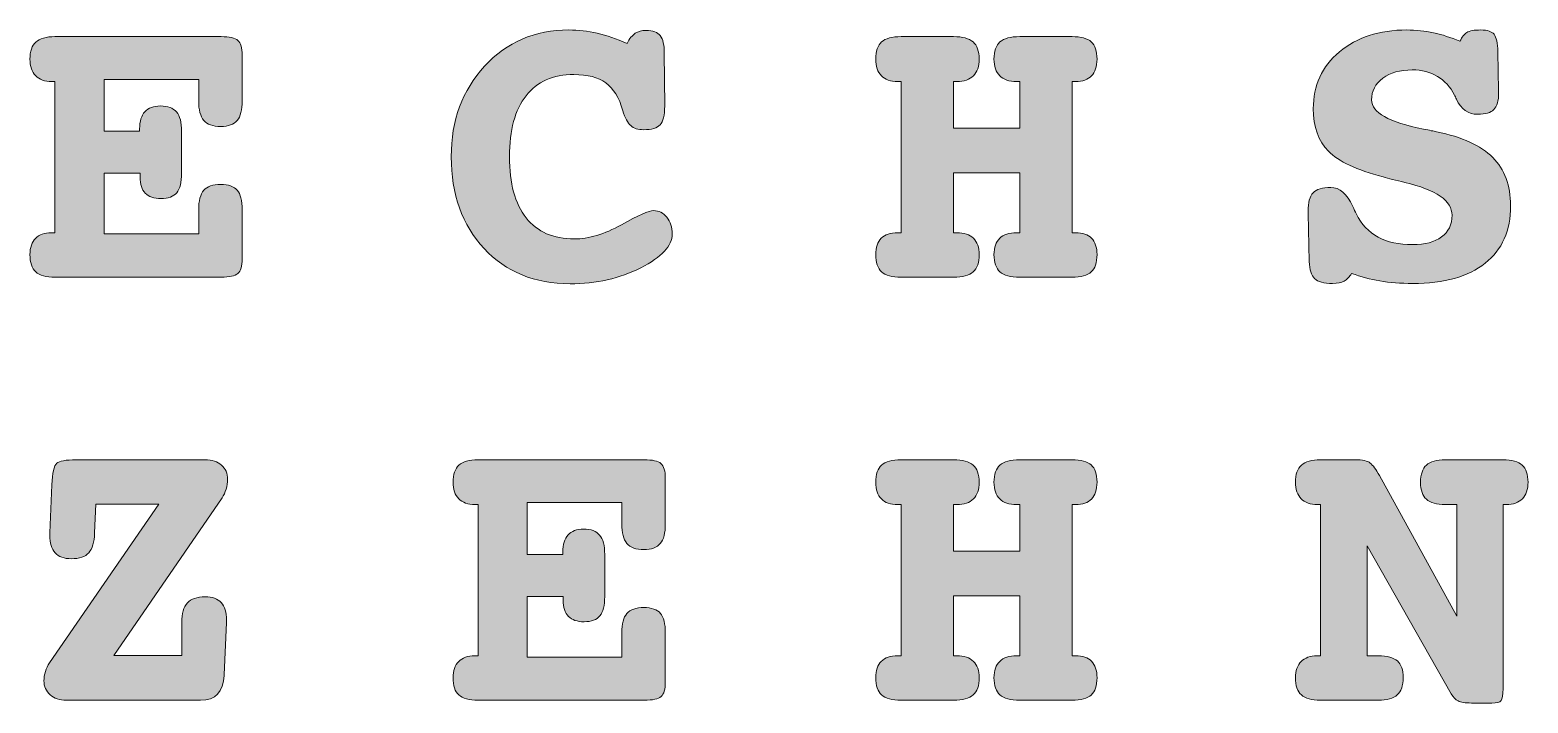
# Model space of a CAD drawing. Header units: inches. Extents: x 2 to 119, y -59 to -2.
# Drawn here: x 92.61 to 119.34, y -59.05 to -47.04 of the extents above; entities that cross this region are included whole.
import ezdxf

# ---------------------------------------------------------------- set-up
doc = ezdxf.new("R2010")
doc.units = ezdxf.units.IN
doc.header["$MEASUREMENT"] = 0
doc.layers.add('Ebene 1', color=7, linetype='Continuous')

# ---------------------------------------------------------------- blocks, each defined once
blk = doc.blocks.new('block 2')
at = {"layer": 'Ebene 1', "true_color": 0xffffff}
h = blk.add_hatch(color=7, dxfattribs=at)
h.dxf.hatch_style = 2
edge = h.paths.add_edge_path()
edge.add_spline(control_points=[(96.018, -47.164), (96.165, -47.164), (96.264, -47.186), (96.317, -47.231), (96.368, -47.276), (96.394, -47.364), (96.394, -47.497), (96.394, -47.497), (96.394, -48.307), (96.394, -48.307), (96.394, -48.471), (96.364, -48.589), (96.304, -48.66), (96.244, -48.731), (96.146, -48.766), (96.011, -48.766), (95.871, -48.766), (95.77, -48.731), (95.709, -48.658), (95.647, -48.586), (95.617, -48.469), (95.617, -48.307), (95.617, -48.307), (95.617, -47.927), (95.617, -47.927), (95.617, -47.927), (93.931, -47.927), (93.931, -47.927), (93.931, -47.927), (93.931, -48.853), (93.931, -48.853), (93.931, -48.853), (94.564, -48.853), (94.564, -48.853), (94.564, -48.853), (94.564, -48.81), (94.564, -48.81), (94.564, -48.675), (94.595, -48.573), (94.657, -48.504), (94.72, -48.436), (94.813, -48.401), (94.936, -48.401), (95.067, -48.401), (95.162, -48.437), (95.222, -48.508), (95.282, -48.579), (95.313, -48.694), (95.313, -48.853), (95.313, -48.853), (95.313, -49.602), (95.313, -49.602), (95.313, -49.764), (95.284, -49.879), (95.226, -49.949), (95.168, -50.019), (95.074, -50.054), (94.943, -50.054), (94.821, -50.054), (94.728, -50.022), (94.665, -49.958), (94.602, -49.895), (94.571, -49.797), (94.571, -49.667), (94.571, -49.667), (94.571, -49.602), (94.571, -49.602), (94.571, -49.602), (93.931, -49.602), (93.931, -49.602), (93.931, -49.602), (93.931, -50.684), (93.931, -50.684), (93.931, -50.684), (95.617, -50.684), (95.617, -50.684), (95.617, -50.684), (95.617, -50.253), (95.617, -50.253), (95.617, -50.092), (95.647, -49.976), (95.709, -49.906), (95.77, -49.836), (95.871, -49.801), (96.011, -49.801), (96.148, -49.801), (96.246, -49.835), (96.306, -49.904), (96.365, -49.973), (96.394, -50.089), (96.394, -50.253), (96.394, -50.253), (96.394, -51.129), (96.394, -51.129), (96.394, -51.259), (96.369, -51.346), (96.318, -51.389), (96.268, -51.433), (96.167, -51.454), (96.018, -51.454), (96.018, -51.454), (93.052, -51.454), (93.052, -51.454), (92.893, -51.454), (92.778, -51.423), (92.71, -51.36), (92.641, -51.297), (92.607, -51.195), (92.607, -51.053), (92.607, -50.927), (92.64, -50.831), (92.706, -50.763), (92.772, -50.696), (92.867, -50.662), (92.99, -50.662), (92.99, -50.662), (93.052, -50.662), (93.052, -50.662), (93.052, -50.662), (93.052, -47.964), (93.052, -47.964), (93.052, -47.964), (92.998, -47.964), (92.998, -47.964), (92.872, -47.964), (92.776, -47.929), (92.708, -47.86), (92.641, -47.792), (92.607, -47.694), (92.607, -47.565), (92.607, -47.426), (92.641, -47.324), (92.712, -47.26), (92.781, -47.196), (92.895, -47.164), (93.052, -47.164), (93.052, -47.164), (96.018, -47.164), (96.018, -47.164)], knot_values=[0, 0, 0, 0, 1, 1, 1, 2, 2, 2, 3, 3, 3, 4, 4, 4, 5, 5, 5, 6, 6, 6, 7, 7, 7, 8, 8, 8, 9, 9, 9, 10, 10, 10, 11, 11, 11, 12, 12, 12, 13, 13, 13, 14, 14, 14, 15, 15, 15, 16, 16, 16, 17, 17, 17, 18, 18, 18, 19, 19, 19, 20, 20, 20, 21, 21, 21, 22, 22, 22, 23, 23, 23, 24, 24, 24, 25, 25, 25, 26, 26, 26, 27, 27, 27, 28, 28, 28, 29, 29, 29, 30, 30, 30, 31, 31, 31, 32, 32, 32, 33, 33, 33, 34, 34, 34, 35, 35, 35, 36, 36, 36, 37, 37, 37, 38, 38, 38, 39, 39, 39, 40, 40, 40, 41, 41, 41, 42, 42, 42, 43, 43, 43, 44, 44, 44, 45, 45, 45, 46, 46, 46, 46], degree=3, periodic=1)
h = blk.add_hatch(color=7, dxfattribs=at)
h.dxf.hatch_style = 2
edge = h.paths.add_edge_path()
edge.add_spline(control_points=[(103.26, -47.284), (103.305, -47.199), (103.354, -47.139), (103.405, -47.104), (103.455, -47.069), (103.52, -47.052), (103.6, -47.052), (103.72, -47.052), (103.805, -47.083), (103.853, -47.146), (103.901, -47.209), (103.925, -47.314), (103.925, -47.461), (103.925, -47.461), (103.932, -48.401), (103.932, -48.401), (103.932, -48.568), (103.905, -48.68), (103.851, -48.737), (103.797, -48.795), (103.699, -48.824), (103.556, -48.824), (103.458, -48.824), (103.38, -48.8), (103.325, -48.752), (103.269, -48.704), (103.222, -48.615), (103.184, -48.485), (103.119, -48.253), (103.018, -48.088), (102.882, -47.989), (102.745, -47.89), (102.556, -47.84), (102.312, -47.84), (101.94, -47.84), (101.656, -47.966), (101.458, -48.217), (101.26, -48.468), (101.162, -48.83), (101.162, -49.306), (101.162, -49.781), (101.261, -50.144), (101.46, -50.396), (101.659, -50.648), (101.945, -50.774), (102.319, -50.774), (102.575, -50.774), (102.855, -50.69), (103.159, -50.521), (103.462, -50.352), (103.654, -50.268), (103.734, -50.268), (103.828, -50.268), (103.907, -50.308), (103.97, -50.387), (104.034, -50.467), (104.067, -50.566), (104.067, -50.684), (104.067, -50.896), (103.879, -51.097), (103.504, -51.288), (103.129, -51.478), (102.709, -51.573), (102.244, -51.573), (101.611, -51.573), (101.1, -51.364), (100.71, -50.944), (100.319, -50.525), (100.123, -49.978), (100.123, -49.306), (100.123, -48.659), (100.322, -48.121), (100.719, -47.69), (101.115, -47.26), (101.616, -47.045), (102.221, -47.045), (102.39, -47.045), (102.559, -47.064), (102.728, -47.104), (102.897, -47.144), (103.074, -47.204), (103.26, -47.284)], knot_values=[0, 0, 0, 0, 1, 1, 1, 2, 2, 2, 3, 3, 3, 4, 4, 4, 5, 5, 5, 6, 6, 6, 7, 7, 7, 8, 8, 8, 9, 9, 9, 10, 10, 10, 11, 11, 11, 12, 12, 12, 13, 13, 13, 14, 14, 14, 15, 15, 15, 16, 16, 16, 17, 17, 17, 18, 18, 18, 19, 19, 19, 20, 20, 20, 21, 21, 21, 22, 22, 22, 23, 23, 23, 24, 24, 24, 25, 25, 25, 26, 26, 26, 27, 27, 27, 27], degree=3, periodic=1)
h = blk.add_hatch(color=7, dxfattribs=at)
h.dxf.hatch_style = 2
edge = h.paths.add_edge_path()
edge.add_spline(control_points=[(110.266, -48.795), (110.266, -48.795), (110.266, -47.964), (110.266, -47.964), (110.266, -47.964), (110.209, -47.964), (110.209, -47.964), (110.078, -47.964), (109.978, -47.93), (109.91, -47.862), (109.841, -47.795), (109.807, -47.696), (109.807, -47.565), (109.807, -47.423), (109.843, -47.321), (109.914, -47.258), (109.985, -47.195), (110.102, -47.164), (110.266, -47.164), (110.266, -47.164), (111.199, -47.164), (111.199, -47.164), (111.361, -47.164), (111.476, -47.195), (111.543, -47.256), (111.611, -47.318), (111.645, -47.421), (111.645, -47.565), (111.645, -47.698), (111.612, -47.798), (111.547, -47.864), (111.482, -47.93), (111.386, -47.964), (111.261, -47.964), (111.261, -47.964), (111.199, -47.964), (111.199, -47.964), (111.199, -47.964), (111.199, -50.662), (111.199, -50.662), (111.199, -50.662), (111.261, -50.662), (111.261, -50.662), (111.389, -50.662), (111.485, -50.695), (111.549, -50.76), (111.613, -50.825), (111.645, -50.922), (111.645, -51.053), (111.645, -51.197), (111.611, -51.301), (111.543, -51.362), (111.476, -51.424), (111.361, -51.454), (111.199, -51.454), (111.199, -51.454), (110.266, -51.454), (110.266, -51.454), (110.102, -51.454), (109.985, -51.423), (109.914, -51.36), (109.843, -51.297), (109.807, -51.195), (109.807, -51.053), (109.807, -50.925), (109.841, -50.828), (109.91, -50.761), (109.978, -50.695), (110.078, -50.662), (110.209, -50.662), (110.209, -50.662), (110.266, -50.662), (110.266, -50.662), (110.266, -50.662), (110.266, -49.595), (110.266, -49.595), (110.266, -49.595), (109.083, -49.595), (109.083, -49.595), (109.083, -49.595), (109.083, -50.662), (109.083, -50.662), (109.083, -50.662), (109.141, -50.662), (109.141, -50.662), (109.272, -50.662), (109.371, -50.695), (109.44, -50.761), (109.509, -50.828), (109.543, -50.925), (109.543, -51.053), (109.543, -51.195), (109.507, -51.297), (109.436, -51.36), (109.365, -51.423), (109.247, -51.454), (109.083, -51.454), (109.083, -51.454), (108.151, -51.454), (108.151, -51.454), (107.986, -51.454), (107.87, -51.423), (107.801, -51.36), (107.732, -51.297), (107.698, -51.195), (107.698, -51.053), (107.698, -50.925), (107.731, -50.828), (107.796, -50.761), (107.861, -50.695), (107.958, -50.662), (108.088, -50.662), (108.088, -50.662), (108.151, -50.662), (108.151, -50.662), (108.151, -50.662), (108.151, -47.964), (108.151, -47.964), (108.151, -47.964), (108.088, -47.964), (108.088, -47.964), (107.961, -47.964), (107.864, -47.93), (107.798, -47.862), (107.731, -47.795), (107.698, -47.696), (107.698, -47.565), (107.698, -47.423), (107.732, -47.321), (107.801, -47.258), (107.87, -47.195), (107.986, -47.164), (108.151, -47.164), (108.151, -47.164), (109.083, -47.164), (109.083, -47.164), (109.245, -47.164), (109.362, -47.195), (109.434, -47.258), (109.506, -47.321), (109.543, -47.423), (109.543, -47.565), (109.543, -47.696), (109.509, -47.795), (109.44, -47.862), (109.371, -47.93), (109.272, -47.964), (109.141, -47.964), (109.141, -47.964), (109.083, -47.964), (109.083, -47.964), (109.083, -47.964), (109.083, -48.795), (109.083, -48.795), (109.083, -48.795), (110.266, -48.795), (110.266, -48.795)], knot_values=[0, 0, 0, 0, 1, 1, 1, 2, 2, 2, 3, 3, 3, 4, 4, 4, 5, 5, 5, 6, 6, 6, 7, 7, 7, 8, 8, 8, 9, 9, 9, 10, 10, 10, 11, 11, 11, 12, 12, 12, 13, 13, 13, 14, 14, 14, 15, 15, 15, 16, 16, 16, 17, 17, 17, 18, 18, 18, 19, 19, 19, 20, 20, 20, 21, 21, 21, 22, 22, 22, 23, 23, 23, 24, 24, 24, 25, 25, 25, 26, 26, 26, 27, 27, 27, 28, 28, 28, 29, 29, 29, 30, 30, 30, 31, 31, 31, 32, 32, 32, 33, 33, 33, 34, 34, 34, 35, 35, 35, 36, 36, 36, 37, 37, 37, 38, 38, 38, 39, 39, 39, 40, 40, 40, 41, 41, 41, 42, 42, 42, 43, 43, 43, 44, 44, 44, 45, 45, 45, 46, 46, 46, 47, 47, 47, 48, 48, 48, 49, 49, 49, 50, 50, 50, 51, 51, 51, 52, 52, 52, 52], degree=3, periodic=1)
h = blk.add_hatch(color=7, dxfattribs=at)
h.dxf.hatch_style = 2
edge = h.paths.add_edge_path()
edge.add_spline(control_points=[(116.188, -51.389), (116.149, -51.452), (116.105, -51.497), (116.054, -51.525), (116.004, -51.552), (115.935, -51.567), (115.848, -51.567), (115.694, -51.567), (115.587, -51.538), (115.528, -51.481), (115.469, -51.425), (115.437, -51.323), (115.432, -51.176), (115.432, -51.176), (115.411, -50.322), (115.411, -50.322), (115.411, -50.322), (115.411, -50.282), (115.411, -50.282), (115.411, -50.125), (115.44, -50.015), (115.501, -49.951), (115.561, -49.887), (115.666, -49.855), (115.816, -49.855), (115.972, -49.855), (116.102, -49.967), (116.207, -50.192), (116.233, -50.247), (116.253, -50.291), (116.268, -50.322), (116.364, -50.51), (116.495, -50.649), (116.66, -50.74), (116.825, -50.83), (117.031, -50.875), (117.277, -50.875), (117.498, -50.875), (117.671, -50.83), (117.794, -50.738), (117.917, -50.646), (117.979, -50.517), (117.979, -50.351), (117.979, -50.093), (117.699, -49.898), (117.139, -49.765), (116.975, -49.727), (116.845, -49.694), (116.749, -49.667), (116.279, -49.544), (115.954, -49.391), (115.774, -49.208), (115.594, -49.025), (115.504, -48.772), (115.504, -48.448), (115.504, -48.036), (115.659, -47.699), (115.969, -47.437), (116.279, -47.175), (116.68, -47.045), (117.172, -47.045), (117.336, -47.045), (117.495, -47.062), (117.649, -47.095), (117.804, -47.129), (117.961, -47.18), (118.12, -47.247), (118.156, -47.17), (118.198, -47.117), (118.245, -47.088), (118.291, -47.059), (118.374, -47.045), (118.493, -47.045), (118.611, -47.045), (118.69, -47.071), (118.729, -47.122), (118.769, -47.174), (118.791, -47.277), (118.797, -47.432), (118.797, -47.432), (118.811, -48.126), (118.811, -48.126), (118.811, -48.126), (118.811, -48.166), (118.811, -48.166), (118.811, -48.309), (118.782, -48.408), (118.726, -48.465), (118.669, -48.521), (118.573, -48.549), (118.438, -48.549), (118.267, -48.549), (118.14, -48.46), (118.059, -48.282), (118.044, -48.251), (118.032, -48.225), (118.022, -48.206), (117.947, -48.061), (117.846, -47.95), (117.718, -47.873), (117.59, -47.796), (117.441, -47.757), (117.27, -47.757), (117.053, -47.757), (116.877, -47.807), (116.743, -47.907), (116.61, -48.007), (116.543, -48.136), (116.543, -48.293), (116.543, -48.517), (116.852, -48.691), (117.472, -48.814), (117.576, -48.835), (117.653, -48.851), (117.704, -48.861), (118.16, -48.954), (118.493, -49.108), (118.706, -49.32), (118.918, -49.532), (119.024, -49.819), (119.024, -50.181), (119.024, -50.625), (118.873, -50.966), (118.572, -51.207), (118.27, -51.446), (117.839, -51.567), (117.277, -51.567), (117.06, -51.567), (116.865, -51.552), (116.693, -51.523), (116.52, -51.494), (116.352, -51.449), (116.188, -51.389)], knot_values=[0, 0, 0, 0, 1, 1, 1, 2, 2, 2, 3, 3, 3, 4, 4, 4, 5, 5, 5, 6, 6, 6, 7, 7, 7, 8, 8, 8, 9, 9, 9, 10, 10, 10, 11, 11, 11, 12, 12, 12, 13, 13, 13, 14, 14, 14, 15, 15, 15, 16, 16, 16, 17, 17, 17, 18, 18, 18, 19, 19, 19, 20, 20, 20, 21, 21, 21, 22, 22, 22, 23, 23, 23, 24, 24, 24, 25, 25, 25, 26, 26, 26, 27, 27, 27, 28, 28, 28, 29, 29, 29, 30, 30, 30, 31, 31, 31, 32, 32, 32, 33, 33, 33, 34, 34, 34, 35, 35, 35, 36, 36, 36, 37, 37, 37, 38, 38, 38, 39, 39, 39, 40, 40, 40, 41, 41, 41, 42, 42, 42, 43, 43, 43, 44, 44, 44, 44], degree=3, periodic=1)
h = blk.add_hatch(color=7, dxfattribs=at)
h.dxf.hatch_style = 2
edge = h.paths.add_edge_path()
edge.add_spline(control_points=[(93.782, -55.506), (93.782, -55.506), (93.761, -56.02), (93.761, -56.02), (93.753, -56.186), (93.718, -56.304), (93.656, -56.374), (93.593, -56.444), (93.49, -56.479), (93.345, -56.479), (93.217, -56.479), (93.121, -56.444), (93.057, -56.374), (92.993, -56.304), (92.961, -56.2), (92.961, -56.063), (92.961, -56.063), (92.961, -56.02), (92.961, -56.02), (92.961, -56.02), (92.998, -55.162), (92.998, -55.162), (93.007, -54.948), (93.036, -54.819), (93.084, -54.777), (93.133, -54.735), (93.247, -54.714), (93.428, -54.714), (93.428, -54.714), (95.732, -54.714), (95.732, -54.714), (95.855, -54.714), (95.953, -54.746), (96.025, -54.809), (96.097, -54.873), (96.134, -54.957), (96.134, -55.061), (96.134, -55.121), (96.124, -55.181), (96.106, -55.24), (96.089, -55.299), (96.065, -55.349), (96.036, -55.39), (96.036, -55.39), (94.101, -58.205), (94.101, -58.205), (94.101, -58.205), (95.316, -58.205), (95.316, -58.205), (95.316, -58.205), (95.316, -57.618), (95.316, -57.618), (95.316, -57.459), (95.349, -57.343), (95.415, -57.269), (95.482, -57.196), (95.588, -57.159), (95.732, -57.159), (95.86, -57.159), (95.956, -57.193), (96.02, -57.262), (96.084, -57.331), (96.115, -57.435), (96.115, -57.575), (96.115, -57.575), (96.115, -57.618), (96.115, -57.618), (96.115, -57.618), (96.072, -58.552), (96.072, -58.552), (96.072, -58.552), (96.072, -58.562), (96.072, -58.562), (96.058, -58.857), (95.917, -59.004), (95.649, -59.004), (95.649, -59.004), (93.258, -59.004), (93.258, -59.004), (93.137, -59.004), (93.04, -58.972), (92.967, -58.908), (92.893, -58.844), (92.856, -58.76), (92.856, -58.657), (92.856, -58.601), (92.865, -58.546), (92.882, -58.492), (92.898, -58.438), (92.922, -58.386), (92.954, -58.338), (92.954, -58.338), (94.904, -55.506), (94.904, -55.506), (94.904, -55.506), (93.782, -55.506), (93.782, -55.506)], knot_values=[0, 0, 0, 0, 1, 1, 1, 2, 2, 2, 3, 3, 3, 4, 4, 4, 5, 5, 5, 6, 6, 6, 7, 7, 7, 8, 8, 8, 9, 9, 9, 10, 10, 10, 11, 11, 11, 12, 12, 12, 13, 13, 13, 14, 14, 14, 15, 15, 15, 16, 16, 16, 17, 17, 17, 18, 18, 18, 19, 19, 19, 20, 20, 20, 21, 21, 21, 22, 22, 22, 23, 23, 23, 24, 24, 24, 25, 25, 25, 26, 26, 26, 27, 27, 27, 28, 28, 28, 29, 29, 29, 30, 30, 30, 31, 31, 31, 32, 32, 32, 32], degree=3, periodic=1)
h = blk.add_hatch(color=7, dxfattribs=at)
h.dxf.hatch_style = 2
edge = h.paths.add_edge_path()
edge.add_spline(control_points=[(103.567, -54.714), (103.714, -54.714), (103.814, -54.736), (103.865, -54.78), (103.917, -54.825), (103.943, -54.914), (103.943, -55.046), (103.943, -55.046), (103.943, -55.857), (103.943, -55.857), (103.943, -56.021), (103.913, -56.138), (103.853, -56.209), (103.792, -56.28), (103.695, -56.316), (103.56, -56.316), (103.42, -56.316), (103.319, -56.28), (103.258, -56.208), (103.196, -56.135), (103.165, -56.018), (103.165, -55.857), (103.165, -55.857), (103.165, -55.477), (103.165, -55.477), (103.165, -55.477), (101.48, -55.477), (101.48, -55.477), (101.48, -55.477), (101.48, -56.403), (101.48, -56.403), (101.48, -56.403), (102.113, -56.403), (102.113, -56.403), (102.113, -56.403), (102.113, -56.359), (102.113, -56.359), (102.113, -56.225), (102.144, -56.123), (102.207, -56.054), (102.27, -55.985), (102.363, -55.951), (102.485, -55.951), (102.616, -55.951), (102.711, -55.986), (102.771, -56.058), (102.831, -56.129), (102.862, -56.244), (102.862, -56.403), (102.862, -56.403), (102.862, -57.152), (102.862, -57.152), (102.862, -57.313), (102.833, -57.429), (102.775, -57.499), (102.717, -57.569), (102.623, -57.604), (102.493, -57.604), (102.37, -57.604), (102.277, -57.572), (102.215, -57.508), (102.151, -57.444), (102.12, -57.347), (102.12, -57.217), (102.12, -57.217), (102.12, -57.152), (102.12, -57.152), (102.12, -57.152), (101.48, -57.152), (101.48, -57.152), (101.48, -57.152), (101.48, -58.233), (101.48, -58.233), (101.48, -58.233), (103.165, -58.233), (103.165, -58.233), (103.165, -58.233), (103.165, -57.803), (103.165, -57.803), (103.165, -57.641), (103.196, -57.526), (103.258, -57.456), (103.319, -57.386), (103.42, -57.351), (103.56, -57.351), (103.697, -57.351), (103.796, -57.385), (103.854, -57.454), (103.914, -57.522), (103.943, -57.639), (103.943, -57.803), (103.943, -57.803), (103.943, -58.678), (103.943, -58.678), (103.943, -58.808), (103.918, -58.895), (103.868, -58.939), (103.817, -58.982), (103.717, -59.004), (103.567, -59.004), (103.567, -59.004), (100.601, -59.004), (100.601, -59.004), (100.442, -59.004), (100.328, -58.972), (100.259, -58.91), (100.19, -58.847), (100.156, -58.745), (100.156, -58.602), (100.156, -58.477), (100.189, -58.381), (100.256, -58.313), (100.322, -58.246), (100.416, -58.211), (100.54, -58.211), (100.54, -58.211), (100.601, -58.211), (100.601, -58.211), (100.601, -58.211), (100.601, -55.513), (100.601, -55.513), (100.601, -55.513), (100.546, -55.513), (100.546, -55.513), (100.421, -55.513), (100.325, -55.479), (100.257, -55.41), (100.19, -55.341), (100.156, -55.243), (100.156, -55.115), (100.156, -54.975), (100.191, -54.873), (100.261, -54.809), (100.331, -54.746), (100.444, -54.714), (100.601, -54.714), (100.601, -54.714), (103.567, -54.714), (103.567, -54.714)], knot_values=[0, 0, 0, 0, 1, 1, 1, 2, 2, 2, 3, 3, 3, 4, 4, 4, 5, 5, 5, 6, 6, 6, 7, 7, 7, 8, 8, 8, 9, 9, 9, 10, 10, 10, 11, 11, 11, 12, 12, 12, 13, 13, 13, 14, 14, 14, 15, 15, 15, 16, 16, 16, 17, 17, 17, 18, 18, 18, 19, 19, 19, 20, 20, 20, 21, 21, 21, 22, 22, 22, 23, 23, 23, 24, 24, 24, 25, 25, 25, 26, 26, 26, 27, 27, 27, 28, 28, 28, 29, 29, 29, 30, 30, 30, 31, 31, 31, 32, 32, 32, 33, 33, 33, 34, 34, 34, 35, 35, 35, 36, 36, 36, 37, 37, 37, 38, 38, 38, 39, 39, 39, 40, 40, 40, 41, 41, 41, 42, 42, 42, 43, 43, 43, 44, 44, 44, 45, 45, 45, 46, 46, 46, 46], degree=3, periodic=1)
h = blk.add_hatch(color=7, dxfattribs=at)
h.dxf.hatch_style = 2
edge = h.paths.add_edge_path()
edge.add_spline(control_points=[(110.266, -56.345), (110.266, -56.345), (110.266, -55.513), (110.266, -55.513), (110.266, -55.513), (110.209, -55.513), (110.209, -55.513), (110.078, -55.513), (109.978, -55.479), (109.91, -55.412), (109.841, -55.344), (109.807, -55.245), (109.807, -55.115), (109.807, -54.973), (109.843, -54.87), (109.914, -54.808), (109.985, -54.745), (110.102, -54.714), (110.266, -54.714), (110.266, -54.714), (111.199, -54.714), (111.199, -54.714), (111.361, -54.714), (111.476, -54.744), (111.543, -54.806), (111.611, -54.867), (111.645, -54.97), (111.645, -55.115), (111.645, -55.248), (111.612, -55.347), (111.547, -55.414), (111.482, -55.48), (111.386, -55.513), (111.261, -55.513), (111.261, -55.513), (111.199, -55.513), (111.199, -55.513), (111.199, -55.513), (111.199, -58.211), (111.199, -58.211), (111.199, -58.211), (111.261, -58.211), (111.261, -58.211), (111.389, -58.211), (111.485, -58.244), (111.549, -58.309), (111.613, -58.374), (111.645, -58.472), (111.645, -58.602), (111.645, -58.747), (111.611, -58.85), (111.543, -58.911), (111.476, -58.973), (111.361, -59.004), (111.199, -59.004), (111.199, -59.004), (110.266, -59.004), (110.266, -59.004), (110.102, -59.004), (109.985, -58.972), (109.914, -58.91), (109.843, -58.847), (109.807, -58.745), (109.807, -58.602), (109.807, -58.475), (109.841, -58.377), (109.91, -58.311), (109.978, -58.245), (110.078, -58.211), (110.209, -58.211), (110.209, -58.211), (110.266, -58.211), (110.266, -58.211), (110.266, -58.211), (110.266, -57.144), (110.266, -57.144), (110.266, -57.144), (109.083, -57.144), (109.083, -57.144), (109.083, -57.144), (109.083, -58.211), (109.083, -58.211), (109.083, -58.211), (109.141, -58.211), (109.141, -58.211), (109.272, -58.211), (109.371, -58.245), (109.44, -58.311), (109.509, -58.377), (109.543, -58.475), (109.543, -58.602), (109.543, -58.745), (109.507, -58.847), (109.436, -58.91), (109.365, -58.972), (109.247, -59.004), (109.083, -59.004), (109.083, -59.004), (108.151, -59.004), (108.151, -59.004), (107.986, -59.004), (107.87, -58.972), (107.801, -58.91), (107.732, -58.847), (107.698, -58.745), (107.698, -58.602), (107.698, -58.475), (107.731, -58.377), (107.796, -58.311), (107.861, -58.245), (107.958, -58.211), (108.088, -58.211), (108.088, -58.211), (108.151, -58.211), (108.151, -58.211), (108.151, -58.211), (108.151, -55.513), (108.151, -55.513), (108.151, -55.513), (108.088, -55.513), (108.088, -55.513), (107.961, -55.513), (107.864, -55.479), (107.798, -55.412), (107.731, -55.344), (107.698, -55.245), (107.698, -55.115), (107.698, -54.973), (107.732, -54.87), (107.801, -54.808), (107.87, -54.745), (107.986, -54.714), (108.151, -54.714), (108.151, -54.714), (109.083, -54.714), (109.083, -54.714), (109.245, -54.714), (109.362, -54.745), (109.434, -54.808), (109.506, -54.87), (109.543, -54.973), (109.543, -55.115), (109.543, -55.245), (109.509, -55.344), (109.44, -55.412), (109.371, -55.479), (109.272, -55.513), (109.141, -55.513), (109.141, -55.513), (109.083, -55.513), (109.083, -55.513), (109.083, -55.513), (109.083, -56.345), (109.083, -56.345), (109.083, -56.345), (110.266, -56.345), (110.266, -56.345)], knot_values=[0, 0, 0, 0, 1, 1, 1, 2, 2, 2, 3, 3, 3, 4, 4, 4, 5, 5, 5, 6, 6, 6, 7, 7, 7, 8, 8, 8, 9, 9, 9, 10, 10, 10, 11, 11, 11, 12, 12, 12, 13, 13, 13, 14, 14, 14, 15, 15, 15, 16, 16, 16, 17, 17, 17, 18, 18, 18, 19, 19, 19, 20, 20, 20, 21, 21, 21, 22, 22, 22, 23, 23, 23, 24, 24, 24, 25, 25, 25, 26, 26, 26, 27, 27, 27, 28, 28, 28, 29, 29, 29, 30, 30, 30, 31, 31, 31, 32, 32, 32, 33, 33, 33, 34, 34, 34, 35, 35, 35, 36, 36, 36, 37, 37, 37, 38, 38, 38, 39, 39, 39, 40, 40, 40, 41, 41, 41, 42, 42, 42, 43, 43, 43, 44, 44, 44, 45, 45, 45, 46, 46, 46, 47, 47, 47, 48, 48, 48, 49, 49, 49, 50, 50, 50, 51, 51, 51, 52, 52, 52, 52], degree=3, periodic=1)
h = blk.add_hatch(color=7, dxfattribs=at)
h.dxf.hatch_style = 2
edge = h.paths.add_edge_path()
edge.add_spline(control_points=[(118.062, -57.506), (118.062, -57.506), (118.062, -55.513), (118.062, -55.513), (118.062, -55.513), (117.863, -55.513), (117.863, -55.513), (117.704, -55.513), (117.59, -55.482), (117.521, -55.419), (117.452, -55.356), (117.418, -55.255), (117.418, -55.115), (117.418, -54.975), (117.452, -54.873), (117.521, -54.809), (117.59, -54.746), (117.704, -54.714), (117.863, -54.714), (117.863, -54.714), (118.89, -54.714), (118.89, -54.714), (119.047, -54.714), (119.16, -54.746), (119.231, -54.809), (119.3, -54.873), (119.335, -54.975), (119.335, -55.115), (119.335, -55.243), (119.302, -55.341), (119.234, -55.41), (119.167, -55.479), (119.07, -55.513), (118.945, -55.513), (118.945, -55.513), (118.89, -55.513), (118.89, -55.513), (118.89, -55.513), (118.89, -58.798), (118.89, -58.798), (118.89, -58.911), (118.878, -58.982), (118.854, -59.011), (118.83, -59.04), (118.776, -59.054), (118.691, -59.054), (118.691, -59.054), (118.329, -59.054), (118.329, -59.054), (118.214, -59.054), (118.133, -59.042), (118.088, -59.018), (118.041, -58.994), (118.001, -58.952), (117.964, -58.891), (117.964, -58.891), (116.463, -56.247), (116.463, -56.247), (116.463, -56.247), (116.463, -58.211), (116.463, -58.211), (116.463, -58.211), (116.662, -58.211), (116.662, -58.211), (116.821, -58.211), (116.935, -58.242), (117.004, -58.304), (117.073, -58.365), (117.107, -58.465), (117.107, -58.602), (117.107, -58.745), (117.072, -58.847), (117.002, -58.91), (116.932, -58.972), (116.818, -59.004), (116.662, -59.004), (116.662, -59.004), (115.631, -59.004), (115.631, -59.004), (115.474, -59.004), (115.361, -58.972), (115.291, -58.91), (115.221, -58.847), (115.186, -58.745), (115.186, -58.602), (115.186, -58.477), (115.22, -58.381), (115.287, -58.313), (115.355, -58.246), (115.45, -58.211), (115.573, -58.211), (115.573, -58.211), (115.631, -58.211), (115.631, -58.211), (115.631, -58.211), (115.631, -55.513), (115.631, -55.513), (115.631, -55.513), (115.58, -55.513), (115.58, -55.513), (115.453, -55.513), (115.355, -55.479), (115.287, -55.41), (115.22, -55.341), (115.186, -55.243), (115.186, -55.115), (115.186, -54.975), (115.222, -54.873), (115.293, -54.809), (115.364, -54.746), (115.477, -54.714), (115.631, -54.714), (115.631, -54.714), (116.253, -54.714), (116.253, -54.714), (116.381, -54.714), (116.47, -54.733), (116.519, -54.772), (116.568, -54.81), (116.623, -54.885), (116.684, -54.996), (116.684, -54.996), (118.062, -57.506), (118.062, -57.506)], knot_values=[0, 0, 0, 0, 1, 1, 1, 2, 2, 2, 3, 3, 3, 4, 4, 4, 5, 5, 5, 6, 6, 6, 7, 7, 7, 8, 8, 8, 9, 9, 9, 10, 10, 10, 11, 11, 11, 12, 12, 12, 13, 13, 13, 14, 14, 14, 15, 15, 15, 16, 16, 16, 17, 17, 17, 18, 18, 18, 19, 19, 19, 20, 20, 20, 21, 21, 21, 22, 22, 22, 23, 23, 23, 24, 24, 24, 25, 25, 25, 26, 26, 26, 27, 27, 27, 28, 28, 28, 29, 29, 29, 30, 30, 30, 31, 31, 31, 32, 32, 32, 33, 33, 33, 34, 34, 34, 35, 35, 35, 36, 36, 36, 37, 37, 37, 38, 38, 38, 39, 39, 39, 40, 40, 40, 41, 41, 41, 41], degree=3, periodic=1)
at = {"layer": 'Ebene 1', "lineweight": 0}
for points, knots in [([(96.018, -47.164), (96.165, -47.164), (96.264, -47.186), (96.317, -47.231), (96.368, -47.276), (96.394, -47.364), (96.394, -47.497), (96.394, -47.497), (96.394, -48.307), (96.394, -48.307), (96.394, -48.471), (96.364, -48.589), (96.304, -48.66), (96.244, -48.731), (96.146, -48.766), (96.011, -48.766), (95.871, -48.766), (95.77, -48.731), (95.709, -48.658), (95.647, -48.586), (95.617, -48.469), (95.617, -48.307), (95.617, -48.307), (95.617, -47.927), (95.617, -47.927), (95.617, -47.927), (93.931, -47.927), (93.931, -47.927), (93.931, -47.927), (93.931, -48.853), (93.931, -48.853), (93.931, -48.853), (94.564, -48.853), (94.564, -48.853), (94.564, -48.853), (94.564, -48.81), (94.564, -48.81), (94.564, -48.675), (94.595, -48.573), (94.657, -48.504), (94.72, -48.436), (94.813, -48.401), (94.936, -48.401), (95.067, -48.401), (95.162, -48.437), (95.222, -48.508), (95.282, -48.579), (95.313, -48.694), (95.313, -48.853), (95.313, -48.853), (95.313, -49.602), (95.313, -49.602), (95.313, -49.764), (95.284, -49.879), (95.226, -49.949), (95.168, -50.019), (95.074, -50.054), (94.943, -50.054), (94.821, -50.054), (94.728, -50.022), (94.665, -49.958), (94.602, -49.895), (94.571, -49.797), (94.571, -49.667), (94.571, -49.667), (94.571, -49.602), (94.571, -49.602), (94.571, -49.602), (93.931, -49.602), (93.931, -49.602), (93.931, -49.602), (93.931, -50.684), (93.931, -50.684), (93.931, -50.684), (95.617, -50.684), (95.617, -50.684), (95.617, -50.684), (95.617, -50.253), (95.617, -50.253), (95.617, -50.092), (95.647, -49.976), (95.709, -49.906), (95.77, -49.836), (95.871, -49.801), (96.011, -49.801), (96.148, -49.801), (96.246, -49.835), (96.306, -49.904), (96.365, -49.973), (96.394, -50.089), (96.394, -50.253), (96.394, -50.253), (96.394, -51.129), (96.394, -51.129), (96.394, -51.259), (96.369, -51.346), (96.318, -51.389), (96.268, -51.433), (96.167, -51.454), (96.018, -51.454), (96.018, -51.454), (93.052, -51.454), (93.052, -51.454), (92.893, -51.454), (92.778, -51.423), (92.71, -51.36), (92.641, -51.297), (92.607, -51.195), (92.607, -51.053), (92.607, -50.927), (92.64, -50.831), (92.706, -50.763), (92.772, -50.696), (92.867, -50.662), (92.99, -50.662), (92.99, -50.662), (93.052, -50.662), (93.052, -50.662), (93.052, -50.662), (93.052, -47.964), (93.052, -47.964), (93.052, -47.964), (92.998, -47.964), (92.998, -47.964), (92.872, -47.964), (92.776, -47.929), (92.708, -47.86), (92.641, -47.792), (92.607, -47.694), (92.607, -47.565), (92.607, -47.426), (92.641, -47.324), (92.712, -47.26), (92.781, -47.196), (92.895, -47.164), (93.052, -47.164), (93.052, -47.164), (96.018, -47.164), (96.018, -47.164)], [0, 0, 0, 0, 1, 1, 1, 2, 2, 2, 3, 3, 3, 4, 4, 4, 5, 5, 5, 6, 6, 6, 7, 7, 7, 8, 8, 8, 9, 9, 9, 10, 10, 10, 11, 11, 11, 12, 12, 12, 13, 13, 13, 14, 14, 14, 15, 15, 15, 16, 16, 16, 17, 17, 17, 18, 18, 18, 19, 19, 19, 20, 20, 20, 21, 21, 21, 22, 22, 22, 23, 23, 23, 24, 24, 24, 25, 25, 25, 26, 26, 26, 27, 27, 27, 28, 28, 28, 29, 29, 29, 30, 30, 30, 31, 31, 31, 32, 32, 32, 33, 33, 33, 34, 34, 34, 35, 35, 35, 36, 36, 36, 37, 37, 37, 38, 38, 38, 39, 39, 39, 40, 40, 40, 41, 41, 41, 42, 42, 42, 43, 43, 43, 44, 44, 44, 45, 45, 45, 46, 46, 46, 46]), ([(103.26, -47.284), (103.305, -47.199), (103.354, -47.139), (103.405, -47.104), (103.455, -47.069), (103.52, -47.052), (103.6, -47.052), (103.72, -47.052), (103.805, -47.083), (103.853, -47.146), (103.901, -47.209), (103.925, -47.314), (103.925, -47.461), (103.925, -47.461), (103.932, -48.401), (103.932, -48.401), (103.932, -48.568), (103.905, -48.68), (103.851, -48.737), (103.797, -48.795), (103.699, -48.824), (103.556, -48.824), (103.458, -48.824), (103.38, -48.8), (103.325, -48.752), (103.269, -48.704), (103.222, -48.615), (103.184, -48.485), (103.119, -48.253), (103.018, -48.088), (102.882, -47.989), (102.745, -47.89), (102.556, -47.84), (102.312, -47.84), (101.94, -47.84), (101.656, -47.966), (101.458, -48.217), (101.26, -48.468), (101.162, -48.83), (101.162, -49.306), (101.162, -49.781), (101.261, -50.144), (101.46, -50.396), (101.659, -50.648), (101.945, -50.774), (102.319, -50.774), (102.575, -50.774), (102.855, -50.69), (103.159, -50.521), (103.462, -50.352), (103.654, -50.268), (103.734, -50.268), (103.828, -50.268), (103.907, -50.308), (103.97, -50.387), (104.034, -50.467), (104.067, -50.566), (104.067, -50.684), (104.067, -50.896), (103.879, -51.097), (103.504, -51.288), (103.129, -51.478), (102.709, -51.573), (102.244, -51.573), (101.611, -51.573), (101.1, -51.364), (100.71, -50.944), (100.319, -50.525), (100.123, -49.978), (100.123, -49.306), (100.123, -48.659), (100.322, -48.121), (100.719, -47.69), (101.115, -47.26), (101.616, -47.045), (102.221, -47.045), (102.39, -47.045), (102.559, -47.064), (102.728, -47.104), (102.897, -47.144), (103.074, -47.204), (103.26, -47.284)], [0, 0, 0, 0, 1, 1, 1, 2, 2, 2, 3, 3, 3, 4, 4, 4, 5, 5, 5, 6, 6, 6, 7, 7, 7, 8, 8, 8, 9, 9, 9, 10, 10, 10, 11, 11, 11, 12, 12, 12, 13, 13, 13, 14, 14, 14, 15, 15, 15, 16, 16, 16, 17, 17, 17, 18, 18, 18, 19, 19, 19, 20, 20, 20, 21, 21, 21, 22, 22, 22, 23, 23, 23, 24, 24, 24, 25, 25, 25, 26, 26, 26, 27, 27, 27, 27]), ([(110.266, -48.795), (110.266, -48.795), (110.266, -47.964), (110.266, -47.964), (110.266, -47.964), (110.209, -47.964), (110.209, -47.964), (110.078, -47.964), (109.978, -47.93), (109.91, -47.862), (109.841, -47.795), (109.807, -47.696), (109.807, -47.565), (109.807, -47.423), (109.843, -47.321), (109.914, -47.258), (109.985, -47.195), (110.102, -47.164), (110.266, -47.164), (110.266, -47.164), (111.199, -47.164), (111.199, -47.164), (111.361, -47.164), (111.476, -47.195), (111.543, -47.256), (111.611, -47.318), (111.645, -47.421), (111.645, -47.565), (111.645, -47.698), (111.612, -47.798), (111.547, -47.864), (111.482, -47.93), (111.386, -47.964), (111.261, -47.964), (111.261, -47.964), (111.199, -47.964), (111.199, -47.964), (111.199, -47.964), (111.199, -50.662), (111.199, -50.662), (111.199, -50.662), (111.261, -50.662), (111.261, -50.662), (111.389, -50.662), (111.485, -50.695), (111.549, -50.76), (111.613, -50.825), (111.645, -50.922), (111.645, -51.053), (111.645, -51.197), (111.611, -51.301), (111.543, -51.362), (111.476, -51.424), (111.361, -51.454), (111.199, -51.454), (111.199, -51.454), (110.266, -51.454), (110.266, -51.454), (110.102, -51.454), (109.985, -51.423), (109.914, -51.36), (109.843, -51.297), (109.807, -51.195), (109.807, -51.053), (109.807, -50.925), (109.841, -50.828), (109.91, -50.761), (109.978, -50.695), (110.078, -50.662), (110.209, -50.662), (110.209, -50.662), (110.266, -50.662), (110.266, -50.662), (110.266, -50.662), (110.266, -49.595), (110.266, -49.595), (110.266, -49.595), (109.083, -49.595), (109.083, -49.595), (109.083, -49.595), (109.083, -50.662), (109.083, -50.662), (109.083, -50.662), (109.141, -50.662), (109.141, -50.662), (109.272, -50.662), (109.371, -50.695), (109.44, -50.761), (109.509, -50.828), (109.543, -50.925), (109.543, -51.053), (109.543, -51.195), (109.507, -51.297), (109.436, -51.36), (109.365, -51.423), (109.247, -51.454), (109.083, -51.454), (109.083, -51.454), (108.151, -51.454), (108.151, -51.454), (107.986, -51.454), (107.87, -51.423), (107.801, -51.36), (107.732, -51.297), (107.698, -51.195), (107.698, -51.053), (107.698, -50.925), (107.731, -50.828), (107.796, -50.761), (107.861, -50.695), (107.958, -50.662), (108.088, -50.662), (108.088, -50.662), (108.151, -50.662), (108.151, -50.662), (108.151, -50.662), (108.151, -47.964), (108.151, -47.964), (108.151, -47.964), (108.088, -47.964), (108.088, -47.964), (107.961, -47.964), (107.864, -47.93), (107.798, -47.862), (107.731, -47.795), (107.698, -47.696), (107.698, -47.565), (107.698, -47.423), (107.732, -47.321), (107.801, -47.258), (107.87, -47.195), (107.986, -47.164), (108.151, -47.164), (108.151, -47.164), (109.083, -47.164), (109.083, -47.164), (109.245, -47.164), (109.362, -47.195), (109.434, -47.258), (109.506, -47.321), (109.543, -47.423), (109.543, -47.565), (109.543, -47.696), (109.509, -47.795), (109.44, -47.862), (109.371, -47.93), (109.272, -47.964), (109.141, -47.964), (109.141, -47.964), (109.083, -47.964), (109.083, -47.964), (109.083, -47.964), (109.083, -48.795), (109.083, -48.795), (109.083, -48.795), (110.266, -48.795), (110.266, -48.795)], [0, 0, 0, 0, 1, 1, 1, 2, 2, 2, 3, 3, 3, 4, 4, 4, 5, 5, 5, 6, 6, 6, 7, 7, 7, 8, 8, 8, 9, 9, 9, 10, 10, 10, 11, 11, 11, 12, 12, 12, 13, 13, 13, 14, 14, 14, 15, 15, 15, 16, 16, 16, 17, 17, 17, 18, 18, 18, 19, 19, 19, 20, 20, 20, 21, 21, 21, 22, 22, 22, 23, 23, 23, 24, 24, 24, 25, 25, 25, 26, 26, 26, 27, 27, 27, 28, 28, 28, 29, 29, 29, 30, 30, 30, 31, 31, 31, 32, 32, 32, 33, 33, 33, 34, 34, 34, 35, 35, 35, 36, 36, 36, 37, 37, 37, 38, 38, 38, 39, 39, 39, 40, 40, 40, 41, 41, 41, 42, 42, 42, 43, 43, 43, 44, 44, 44, 45, 45, 45, 46, 46, 46, 47, 47, 47, 48, 48, 48, 49, 49, 49, 50, 50, 50, 51, 51, 51, 52, 52, 52, 52]), ([(116.188, -51.389), (116.149, -51.452), (116.105, -51.497), (116.054, -51.525), (116.004, -51.552), (115.935, -51.567), (115.848, -51.567), (115.694, -51.567), (115.587, -51.538), (115.528, -51.481), (115.469, -51.425), (115.437, -51.323), (115.432, -51.176), (115.432, -51.176), (115.411, -50.322), (115.411, -50.322), (115.411, -50.322), (115.411, -50.282), (115.411, -50.282), (115.411, -50.125), (115.44, -50.015), (115.501, -49.951), (115.561, -49.887), (115.666, -49.855), (115.816, -49.855), (115.972, -49.855), (116.102, -49.967), (116.207, -50.192), (116.233, -50.247), (116.253, -50.291), (116.268, -50.322), (116.364, -50.51), (116.495, -50.649), (116.66, -50.74), (116.825, -50.83), (117.031, -50.875), (117.277, -50.875), (117.498, -50.875), (117.671, -50.83), (117.794, -50.738), (117.917, -50.646), (117.979, -50.517), (117.979, -50.351), (117.979, -50.093), (117.699, -49.898), (117.139, -49.765), (116.975, -49.727), (116.845, -49.694), (116.749, -49.667), (116.279, -49.544), (115.954, -49.391), (115.774, -49.208), (115.594, -49.025), (115.504, -48.772), (115.504, -48.448), (115.504, -48.036), (115.659, -47.699), (115.969, -47.437), (116.279, -47.175), (116.68, -47.045), (117.172, -47.045), (117.336, -47.045), (117.495, -47.062), (117.649, -47.095), (117.804, -47.129), (117.961, -47.18), (118.12, -47.247), (118.156, -47.17), (118.198, -47.117), (118.245, -47.088), (118.291, -47.059), (118.374, -47.045), (118.493, -47.045), (118.611, -47.045), (118.69, -47.071), (118.729, -47.122), (118.769, -47.174), (118.791, -47.277), (118.797, -47.432), (118.797, -47.432), (118.811, -48.126), (118.811, -48.126), (118.811, -48.126), (118.811, -48.166), (118.811, -48.166), (118.811, -48.309), (118.782, -48.408), (118.726, -48.465), (118.669, -48.521), (118.573, -48.549), (118.438, -48.549), (118.267, -48.549), (118.14, -48.46), (118.059, -48.282), (118.044, -48.251), (118.032, -48.225), (118.022, -48.206), (117.947, -48.061), (117.846, -47.95), (117.718, -47.873), (117.59, -47.796), (117.441, -47.757), (117.27, -47.757), (117.053, -47.757), (116.877, -47.807), (116.743, -47.907), (116.61, -48.007), (116.543, -48.136), (116.543, -48.293), (116.543, -48.517), (116.852, -48.691), (117.472, -48.814), (117.576, -48.835), (117.653, -48.851), (117.704, -48.861), (118.16, -48.954), (118.493, -49.108), (118.706, -49.32), (118.918, -49.532), (119.024, -49.819), (119.024, -50.181), (119.024, -50.625), (118.873, -50.966), (118.572, -51.207), (118.27, -51.446), (117.839, -51.567), (117.277, -51.567), (117.06, -51.567), (116.865, -51.552), (116.693, -51.523), (116.52, -51.494), (116.352, -51.449), (116.188, -51.389)], [0, 0, 0, 0, 1, 1, 1, 2, 2, 2, 3, 3, 3, 4, 4, 4, 5, 5, 5, 6, 6, 6, 7, 7, 7, 8, 8, 8, 9, 9, 9, 10, 10, 10, 11, 11, 11, 12, 12, 12, 13, 13, 13, 14, 14, 14, 15, 15, 15, 16, 16, 16, 17, 17, 17, 18, 18, 18, 19, 19, 19, 20, 20, 20, 21, 21, 21, 22, 22, 22, 23, 23, 23, 24, 24, 24, 25, 25, 25, 26, 26, 26, 27, 27, 27, 28, 28, 28, 29, 29, 29, 30, 30, 30, 31, 31, 31, 32, 32, 32, 33, 33, 33, 34, 34, 34, 35, 35, 35, 36, 36, 36, 37, 37, 37, 38, 38, 38, 39, 39, 39, 40, 40, 40, 41, 41, 41, 42, 42, 42, 43, 43, 43, 44, 44, 44, 44]), ([(93.782, -55.506), (93.782, -55.506), (93.761, -56.02), (93.761, -56.02), (93.753, -56.186), (93.718, -56.304), (93.656, -56.374), (93.593, -56.444), (93.49, -56.479), (93.345, -56.479), (93.217, -56.479), (93.121, -56.444), (93.057, -56.374), (92.993, -56.304), (92.961, -56.2), (92.961, -56.063), (92.961, -56.063), (92.961, -56.02), (92.961, -56.02), (92.961, -56.02), (92.998, -55.162), (92.998, -55.162), (93.007, -54.948), (93.036, -54.819), (93.084, -54.777), (93.133, -54.735), (93.247, -54.714), (93.428, -54.714), (93.428, -54.714), (95.732, -54.714), (95.732, -54.714), (95.855, -54.714), (95.953, -54.746), (96.025, -54.809), (96.097, -54.873), (96.134, -54.957), (96.134, -55.061), (96.134, -55.121), (96.124, -55.181), (96.106, -55.24), (96.089, -55.299), (96.065, -55.349), (96.036, -55.39), (96.036, -55.39), (94.101, -58.205), (94.101, -58.205), (94.101, -58.205), (95.316, -58.205), (95.316, -58.205), (95.316, -58.205), (95.316, -57.618), (95.316, -57.618), (95.316, -57.459), (95.349, -57.343), (95.415, -57.269), (95.482, -57.196), (95.588, -57.159), (95.732, -57.159), (95.86, -57.159), (95.956, -57.193), (96.02, -57.262), (96.084, -57.331), (96.115, -57.435), (96.115, -57.575), (96.115, -57.575), (96.115, -57.618), (96.115, -57.618), (96.115, -57.618), (96.072, -58.552), (96.072, -58.552), (96.072, -58.552), (96.072, -58.562), (96.072, -58.562), (96.058, -58.857), (95.917, -59.004), (95.649, -59.004), (95.649, -59.004), (93.258, -59.004), (93.258, -59.004), (93.137, -59.004), (93.04, -58.972), (92.967, -58.908), (92.893, -58.844), (92.856, -58.76), (92.856, -58.657), (92.856, -58.601), (92.865, -58.546), (92.882, -58.492), (92.898, -58.438), (92.922, -58.386), (92.954, -58.338), (92.954, -58.338), (94.904, -55.506), (94.904, -55.506), (94.904, -55.506), (93.782, -55.506), (93.782, -55.506)], [0, 0, 0, 0, 1, 1, 1, 2, 2, 2, 3, 3, 3, 4, 4, 4, 5, 5, 5, 6, 6, 6, 7, 7, 7, 8, 8, 8, 9, 9, 9, 10, 10, 10, 11, 11, 11, 12, 12, 12, 13, 13, 13, 14, 14, 14, 15, 15, 15, 16, 16, 16, 17, 17, 17, 18, 18, 18, 19, 19, 19, 20, 20, 20, 21, 21, 21, 22, 22, 22, 23, 23, 23, 24, 24, 24, 25, 25, 25, 26, 26, 26, 27, 27, 27, 28, 28, 28, 29, 29, 29, 30, 30, 30, 31, 31, 31, 32, 32, 32, 32]), ([(103.567, -54.714), (103.714, -54.714), (103.814, -54.736), (103.865, -54.78), (103.917, -54.825), (103.943, -54.914), (103.943, -55.046), (103.943, -55.046), (103.943, -55.857), (103.943, -55.857), (103.943, -56.021), (103.913, -56.138), (103.853, -56.209), (103.792, -56.28), (103.695, -56.316), (103.56, -56.316), (103.42, -56.316), (103.319, -56.28), (103.258, -56.208), (103.196, -56.135), (103.165, -56.018), (103.165, -55.857), (103.165, -55.857), (103.165, -55.477), (103.165, -55.477), (103.165, -55.477), (101.48, -55.477), (101.48, -55.477), (101.48, -55.477), (101.48, -56.403), (101.48, -56.403), (101.48, -56.403), (102.113, -56.403), (102.113, -56.403), (102.113, -56.403), (102.113, -56.359), (102.113, -56.359), (102.113, -56.225), (102.144, -56.123), (102.207, -56.054), (102.27, -55.985), (102.363, -55.951), (102.485, -55.951), (102.616, -55.951), (102.711, -55.986), (102.771, -56.058), (102.831, -56.129), (102.862, -56.244), (102.862, -56.403), (102.862, -56.403), (102.862, -57.152), (102.862, -57.152), (102.862, -57.313), (102.833, -57.429), (102.775, -57.499), (102.717, -57.569), (102.623, -57.604), (102.493, -57.604), (102.37, -57.604), (102.277, -57.572), (102.215, -57.508), (102.151, -57.444), (102.12, -57.347), (102.12, -57.217), (102.12, -57.217), (102.12, -57.152), (102.12, -57.152), (102.12, -57.152), (101.48, -57.152), (101.48, -57.152), (101.48, -57.152), (101.48, -58.233), (101.48, -58.233), (101.48, -58.233), (103.165, -58.233), (103.165, -58.233), (103.165, -58.233), (103.165, -57.803), (103.165, -57.803), (103.165, -57.641), (103.196, -57.526), (103.258, -57.456), (103.319, -57.386), (103.42, -57.351), (103.56, -57.351), (103.697, -57.351), (103.796, -57.385), (103.854, -57.454), (103.914, -57.522), (103.943, -57.639), (103.943, -57.803), (103.943, -57.803), (103.943, -58.678), (103.943, -58.678), (103.943, -58.808), (103.918, -58.895), (103.868, -58.939), (103.817, -58.982), (103.717, -59.004), (103.567, -59.004), (103.567, -59.004), (100.601, -59.004), (100.601, -59.004), (100.442, -59.004), (100.328, -58.972), (100.259, -58.91), (100.19, -58.847), (100.156, -58.745), (100.156, -58.602), (100.156, -58.477), (100.189, -58.381), (100.256, -58.313), (100.322, -58.246), (100.416, -58.211), (100.54, -58.211), (100.54, -58.211), (100.601, -58.211), (100.601, -58.211), (100.601, -58.211), (100.601, -55.513), (100.601, -55.513), (100.601, -55.513), (100.546, -55.513), (100.546, -55.513), (100.421, -55.513), (100.325, -55.479), (100.257, -55.41), (100.19, -55.341), (100.156, -55.243), (100.156, -55.115), (100.156, -54.975), (100.191, -54.873), (100.261, -54.809), (100.331, -54.746), (100.444, -54.714), (100.601, -54.714), (100.601, -54.714), (103.567, -54.714), (103.567, -54.714)], [0, 0, 0, 0, 1, 1, 1, 2, 2, 2, 3, 3, 3, 4, 4, 4, 5, 5, 5, 6, 6, 6, 7, 7, 7, 8, 8, 8, 9, 9, 9, 10, 10, 10, 11, 11, 11, 12, 12, 12, 13, 13, 13, 14, 14, 14, 15, 15, 15, 16, 16, 16, 17, 17, 17, 18, 18, 18, 19, 19, 19, 20, 20, 20, 21, 21, 21, 22, 22, 22, 23, 23, 23, 24, 24, 24, 25, 25, 25, 26, 26, 26, 27, 27, 27, 28, 28, 28, 29, 29, 29, 30, 30, 30, 31, 31, 31, 32, 32, 32, 33, 33, 33, 34, 34, 34, 35, 35, 35, 36, 36, 36, 37, 37, 37, 38, 38, 38, 39, 39, 39, 40, 40, 40, 41, 41, 41, 42, 42, 42, 43, 43, 43, 44, 44, 44, 45, 45, 45, 46, 46, 46, 46]), ([(110.266, -56.345), (110.266, -56.345), (110.266, -55.513), (110.266, -55.513), (110.266, -55.513), (110.209, -55.513), (110.209, -55.513), (110.078, -55.513), (109.978, -55.479), (109.91, -55.412), (109.841, -55.344), (109.807, -55.245), (109.807, -55.115), (109.807, -54.973), (109.843, -54.87), (109.914, -54.808), (109.985, -54.745), (110.102, -54.714), (110.266, -54.714), (110.266, -54.714), (111.199, -54.714), (111.199, -54.714), (111.361, -54.714), (111.476, -54.744), (111.543, -54.806), (111.611, -54.867), (111.645, -54.97), (111.645, -55.115), (111.645, -55.248), (111.612, -55.347), (111.547, -55.414), (111.482, -55.48), (111.386, -55.513), (111.261, -55.513), (111.261, -55.513), (111.199, -55.513), (111.199, -55.513), (111.199, -55.513), (111.199, -58.211), (111.199, -58.211), (111.199, -58.211), (111.261, -58.211), (111.261, -58.211), (111.389, -58.211), (111.485, -58.244), (111.549, -58.309), (111.613, -58.374), (111.645, -58.472), (111.645, -58.602), (111.645, -58.747), (111.611, -58.85), (111.543, -58.911), (111.476, -58.973), (111.361, -59.004), (111.199, -59.004), (111.199, -59.004), (110.266, -59.004), (110.266, -59.004), (110.102, -59.004), (109.985, -58.972), (109.914, -58.91), (109.843, -58.847), (109.807, -58.745), (109.807, -58.602), (109.807, -58.475), (109.841, -58.377), (109.91, -58.311), (109.978, -58.245), (110.078, -58.211), (110.209, -58.211), (110.209, -58.211), (110.266, -58.211), (110.266, -58.211), (110.266, -58.211), (110.266, -57.144), (110.266, -57.144), (110.266, -57.144), (109.083, -57.144), (109.083, -57.144), (109.083, -57.144), (109.083, -58.211), (109.083, -58.211), (109.083, -58.211), (109.141, -58.211), (109.141, -58.211), (109.272, -58.211), (109.371, -58.245), (109.44, -58.311), (109.509, -58.377), (109.543, -58.475), (109.543, -58.602), (109.543, -58.745), (109.507, -58.847), (109.436, -58.91), (109.365, -58.972), (109.247, -59.004), (109.083, -59.004), (109.083, -59.004), (108.151, -59.004), (108.151, -59.004), (107.986, -59.004), (107.87, -58.972), (107.801, -58.91), (107.732, -58.847), (107.698, -58.745), (107.698, -58.602), (107.698, -58.475), (107.731, -58.377), (107.796, -58.311), (107.861, -58.245), (107.958, -58.211), (108.088, -58.211), (108.088, -58.211), (108.151, -58.211), (108.151, -58.211), (108.151, -58.211), (108.151, -55.513), (108.151, -55.513), (108.151, -55.513), (108.088, -55.513), (108.088, -55.513), (107.961, -55.513), (107.864, -55.479), (107.798, -55.412), (107.731, -55.344), (107.698, -55.245), (107.698, -55.115), (107.698, -54.973), (107.732, -54.87), (107.801, -54.808), (107.87, -54.745), (107.986, -54.714), (108.151, -54.714), (108.151, -54.714), (109.083, -54.714), (109.083, -54.714), (109.245, -54.714), (109.362, -54.745), (109.434, -54.808), (109.506, -54.87), (109.543, -54.973), (109.543, -55.115), (109.543, -55.245), (109.509, -55.344), (109.44, -55.412), (109.371, -55.479), (109.272, -55.513), (109.141, -55.513), (109.141, -55.513), (109.083, -55.513), (109.083, -55.513), (109.083, -55.513), (109.083, -56.345), (109.083, -56.345), (109.083, -56.345), (110.266, -56.345), (110.266, -56.345)], [0, 0, 0, 0, 1, 1, 1, 2, 2, 2, 3, 3, 3, 4, 4, 4, 5, 5, 5, 6, 6, 6, 7, 7, 7, 8, 8, 8, 9, 9, 9, 10, 10, 10, 11, 11, 11, 12, 12, 12, 13, 13, 13, 14, 14, 14, 15, 15, 15, 16, 16, 16, 17, 17, 17, 18, 18, 18, 19, 19, 19, 20, 20, 20, 21, 21, 21, 22, 22, 22, 23, 23, 23, 24, 24, 24, 25, 25, 25, 26, 26, 26, 27, 27, 27, 28, 28, 28, 29, 29, 29, 30, 30, 30, 31, 31, 31, 32, 32, 32, 33, 33, 33, 34, 34, 34, 35, 35, 35, 36, 36, 36, 37, 37, 37, 38, 38, 38, 39, 39, 39, 40, 40, 40, 41, 41, 41, 42, 42, 42, 43, 43, 43, 44, 44, 44, 45, 45, 45, 46, 46, 46, 47, 47, 47, 48, 48, 48, 49, 49, 49, 50, 50, 50, 51, 51, 51, 52, 52, 52, 52]), ([(118.062, -57.506), (118.062, -57.506), (118.062, -55.513), (118.062, -55.513), (118.062, -55.513), (117.863, -55.513), (117.863, -55.513), (117.704, -55.513), (117.59, -55.482), (117.521, -55.419), (117.452, -55.356), (117.418, -55.255), (117.418, -55.115), (117.418, -54.975), (117.452, -54.873), (117.521, -54.809), (117.59, -54.746), (117.704, -54.714), (117.863, -54.714), (117.863, -54.714), (118.89, -54.714), (118.89, -54.714), (119.047, -54.714), (119.16, -54.746), (119.231, -54.809), (119.3, -54.873), (119.335, -54.975), (119.335, -55.115), (119.335, -55.243), (119.302, -55.341), (119.234, -55.41), (119.167, -55.479), (119.07, -55.513), (118.945, -55.513), (118.945, -55.513), (118.89, -55.513), (118.89, -55.513), (118.89, -55.513), (118.89, -58.798), (118.89, -58.798), (118.89, -58.911), (118.878, -58.982), (118.854, -59.011), (118.83, -59.04), (118.776, -59.054), (118.691, -59.054), (118.691, -59.054), (118.329, -59.054), (118.329, -59.054), (118.214, -59.054), (118.133, -59.042), (118.088, -59.018), (118.041, -58.994), (118.001, -58.952), (117.964, -58.891), (117.964, -58.891), (116.463, -56.247), (116.463, -56.247), (116.463, -56.247), (116.463, -58.211), (116.463, -58.211), (116.463, -58.211), (116.662, -58.211), (116.662, -58.211), (116.821, -58.211), (116.935, -58.242), (117.004, -58.304), (117.073, -58.365), (117.107, -58.465), (117.107, -58.602), (117.107, -58.745), (117.072, -58.847), (117.002, -58.91), (116.932, -58.972), (116.818, -59.004), (116.662, -59.004), (116.662, -59.004), (115.631, -59.004), (115.631, -59.004), (115.474, -59.004), (115.361, -58.972), (115.291, -58.91), (115.221, -58.847), (115.186, -58.745), (115.186, -58.602), (115.186, -58.477), (115.22, -58.381), (115.287, -58.313), (115.355, -58.246), (115.45, -58.211), (115.573, -58.211), (115.573, -58.211), (115.631, -58.211), (115.631, -58.211), (115.631, -58.211), (115.631, -55.513), (115.631, -55.513), (115.631, -55.513), (115.58, -55.513), (115.58, -55.513), (115.453, -55.513), (115.355, -55.479), (115.287, -55.41), (115.22, -55.341), (115.186, -55.243), (115.186, -55.115), (115.186, -54.975), (115.222, -54.873), (115.293, -54.809), (115.364, -54.746), (115.477, -54.714), (115.631, -54.714), (115.631, -54.714), (116.253, -54.714), (116.253, -54.714), (116.381, -54.714), (116.47, -54.733), (116.519, -54.772), (116.568, -54.81), (116.623, -54.885), (116.684, -54.996), (116.684, -54.996), (118.062, -57.506), (118.062, -57.506)], [0, 0, 0, 0, 1, 1, 1, 2, 2, 2, 3, 3, 3, 4, 4, 4, 5, 5, 5, 6, 6, 6, 7, 7, 7, 8, 8, 8, 9, 9, 9, 10, 10, 10, 11, 11, 11, 12, 12, 12, 13, 13, 13, 14, 14, 14, 15, 15, 15, 16, 16, 16, 17, 17, 17, 18, 18, 18, 19, 19, 19, 20, 20, 20, 21, 21, 21, 22, 22, 22, 23, 23, 23, 24, 24, 24, 25, 25, 25, 26, 26, 26, 27, 27, 27, 28, 28, 28, 29, 29, 29, 30, 30, 30, 31, 31, 31, 32, 32, 32, 33, 33, 33, 34, 34, 34, 35, 35, 35, 36, 36, 36, 37, 37, 37, 38, 38, 38, 39, 39, 39, 40, 40, 40, 41, 41, 41, 41])]:
    blk.add_open_spline(points, degree=3, knots=knots, dxfattribs=at)

msp = doc.modelspace()

# ---------------------------------------------------------------- block references
at = {"layer": 'Ebene 1'}
msp.add_blockref('block 2', (0, 0), dxfattribs=at)

doc.saveas('drawing.dxf')
